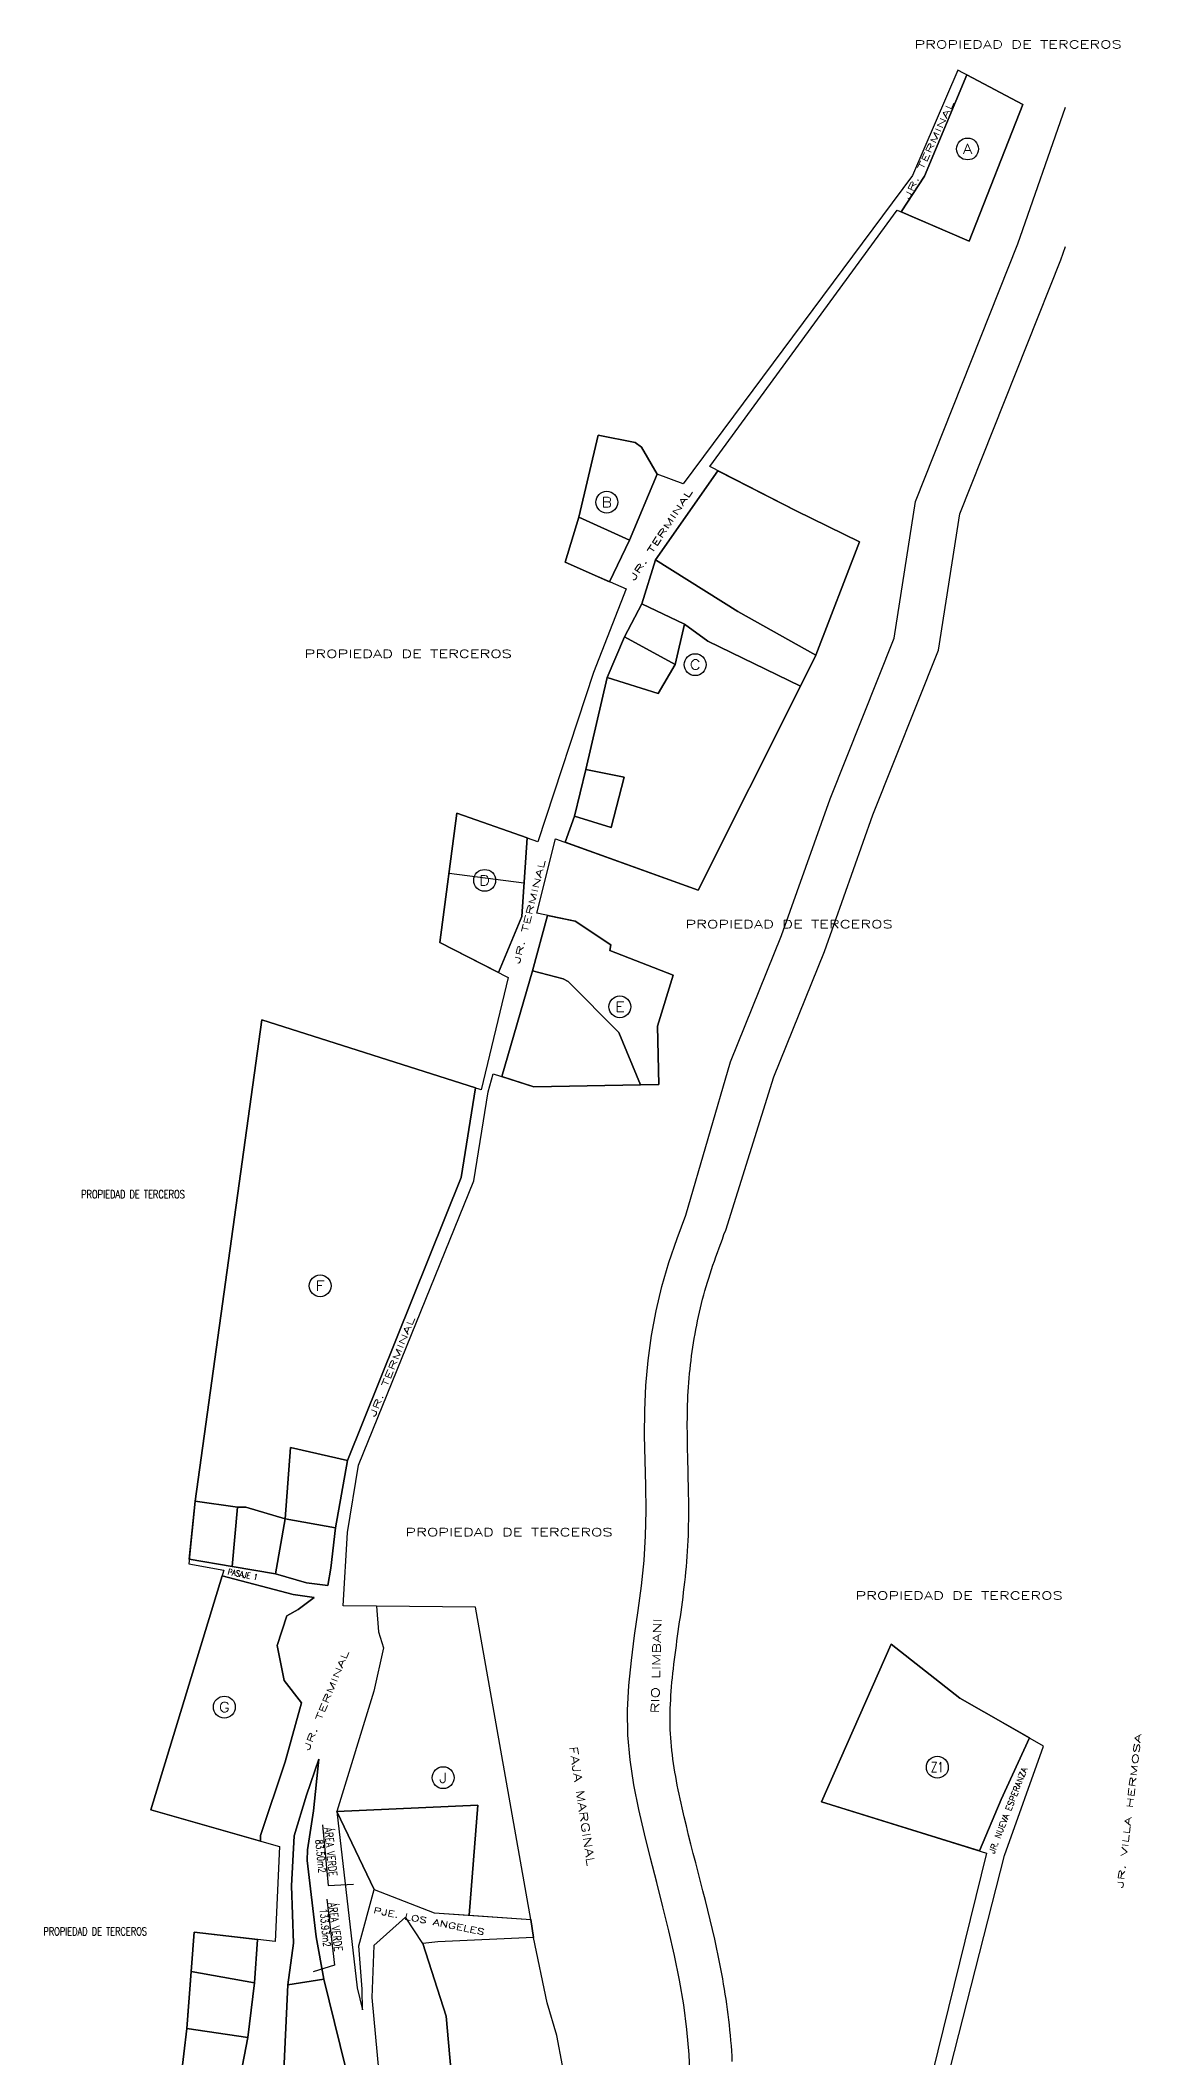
# Model space of a CAD drawing. Extents: x 425265 to 425664, y 8434748 to 8436646.
# Drawn here: x 425372.8 to 425579.2, y 8436267.5 to 8436645.7 of the extents above; entities that cross this region are included whole.
import ezdxf
from ezdxf.enums import TextEntityAlignment as Align

# ---------------------------------------------------------------- set-up
doc = ezdxf.new("R2010")
doc.units = 0
doc.header["$MEASUREMENT"] = 0
doc.layers.add('RASTER', color=7, linetype='CONTINUOUS')
doc.styles.add('ROMAND', font='romand.shx')
doc.styles.add('ROMANS', font='romans.shx')

msp = doc.modelspace()

# ---------------------------------------------------------------- linework, layer by layer
at = {"layer": 'RASTER'}
msp.add_line((425463.45, 8436487.63), (425449.41, 8436489.48), dxfattribs=at)
for points in [[(425474.94, 8436243.49), (425469.6, 8436271.63), (425467.77, 8436277.71), (425465.25, 8436290.01), (425464.76, 8436293.37), (425454.38, 8436351.91), (425429.54, 8436352.15), (425430.37, 8436365.94), (425432.45, 8436378.52), (425454.04, 8436431.85), (425456.73, 8436448.54), (425457.68, 8436451.89), (425465.3, 8436449.5), (425485.3, 8436449.86), (425488.7, 8436449.93), (425488.48, 8436460.87), (425491.42, 8436470.43), (425479.54, 8436475.06), (425479.73, 8436476.09), (425473.06, 8436480.51), (425465.85, 8436482.01), (425469.38, 8436496), (425496.07, 8436486.35), (425515.25, 8436524.61), (425518.16, 8436530.42), (425526.34, 8436551.65), (425514.48, 8436557.45), (425498.3, 8436565.76), (425533.39, 8436613.81), (425546.86, 8436608), (425556.96, 8436633.63), (425544.74, 8436640.1), (425536.24, 8436620.36), (425493.26, 8436562.55), (425488.42, 8436564.32), (425485.45, 8436569.41), (425484.27, 8436570.27), (425477.37, 8436571.68), (425473.74, 8436556.25), (425471.19, 8436547.82), (425482.59, 8436542.81), (425476.48, 8436527.18), (425466.03, 8436495.43), (425450.9, 8436500.8), (425447.7, 8436476.51), (425460.51, 8436469.95), (425455.46, 8436448.94), (425414.3, 8436462.01), (425401.82, 8436371.77), (425400.64, 8436360.06), (425407.22, 8436358.84), (425393.52, 8436313.94), (425417.61, 8436307.03), (425416.82, 8436289.21), (425401.63, 8436290.99), (425400.25, 8436272.9), (425399.12, 8436263.46)], [(425474.94, 8436243.49), (425469.6, 8436271.63), (425467.77, 8436277.71), (425465.25, 8436290.01), (425465.25, 8436290.01), (425464.76, 8436293.37), (425454.38, 8436351.91), (425435.83, 8436352.09), (425436.18, 8436347.3), (425437.11, 8436344.3), (425435.29, 8436336.15), (425428.36, 8436313.64), (425432.2, 8436280.56), (425433.22, 8436276.43), (425433.12, 8436280.28), (425432.5, 8436288.41), (425435.37, 8436298.98), (425446.6, 8436294.61), (425464.76, 8436293.37), (425465.25, 8436290.01), (425447.32, 8436289.17), (425444.48, 8436288.89), (425441.22, 8436293.81), (425435.29, 8436288.5), (425434.95, 8436278.71), (425436.59, 8436261.19)], [(425535.55, 8436235.04), (425553.52, 8436305.37), (425560.82, 8436325.88), (425545.17, 8436334.87), (425532.25, 8436344.97), (425519.24, 8436315.4), (425550.15, 8436305.81), (425532.89, 8436235.74)], [(425418.41, 8436263.69), (425419.21, 8436281.12), (425420.25, 8436288.95), (425419.87, 8436299.65), (425420.36, 8436309.03), (425422.72, 8436316.68), (425425.01, 8436323.4), (425423.99, 8436313.75), (425422.88, 8436306.43), (425422.85, 8436304.43), (425424.53, 8436290.13), (425425.92, 8436282.2), (425430.99, 8436261.62)]]:
    msp.add_lwpolyline(points, dxfattribs=at)
for points in [[(425556.96, 8436633.63), (425546.44, 8436639.2), (425538.54, 8436620.23), (425534.14, 8436613.49), (425546.86, 8436608)], [(425546.44, 8436639.2), (425556.96, 8436633.63), (425546.86, 8436608), (425534.14, 8436613.49), (425538.54, 8436620.23)], [(425477.37, 8436571.68), (425484.27, 8436570.27), (425485.45, 8436569.41), (425488.42, 8436564.32), (425483.26, 8436551.95), (425479.47, 8436544.18), (425471.19, 8436547.82), (425473.74, 8436556.25)], [(425488.42, 8436564.32), (425485.45, 8436569.41), (425484.27, 8436570.27), (425477.37, 8436571.68), (425473.74, 8436556.25), (425483.26, 8436551.95)], [(425499.8, 8436564.99), (425514.48, 8436557.45), (425526.34, 8436551.65), (425518.16, 8436530.42), (425515.25, 8436524.61), (425496.07, 8436486.35), (425471.19, 8436495.34), (425472.9, 8436500.2), (425475.03, 8436508.94), (425479.06, 8436526.23), (425482.31, 8436533.81), (425485.54, 8436540.03), (425488.08, 8436548.29)], [(425526.34, 8436551.65), (425514.48, 8436557.45), (425499.8, 8436564.99), (425488.08, 8436548.29), (425503.52, 8436538.56), (425518.16, 8436530.42)], [(425483.26, 8436551.95), (425473.74, 8436556.25), (425471.19, 8436547.82), (425479.47, 8436544.18)], [(425488.08, 8436548.29), (425485.54, 8436540.03), (425493.51, 8436536.19), (425497.88, 8436533.01), (425515.25, 8436524.61), (425518.16, 8436530.42), (425503.52, 8436538.56)], [(425493.51, 8436536.19), (425485.54, 8436540.03), (425482.31, 8436533.81), (425491.79, 8436528.63)], [(425475.03, 8436508.94), (425482.24, 8436507.52), (425479.78, 8436498.08), (425472.9, 8436500.2), (425471.19, 8436495.34), (425496.07, 8436486.35), (425515.25, 8436524.61), (425497.88, 8436533.01), (425493.51, 8436536.19), (425491.79, 8436528.63), (425488.59, 8436523.2), (425479.06, 8436526.23)], [(425482.31, 8436533.81), (425479.06, 8436526.23), (425488.59, 8436523.2), (425491.79, 8436528.63)], [(425482.24, 8436507.52), (425475.03, 8436508.94), (425472.9, 8436500.2), (425479.78, 8436498.08)], [(425464.04, 8436496.14), (425450.9, 8436500.8), (425447.7, 8436476.51), (425458.69, 8436470.88), (425463.03, 8436481.42)], [(425450.9, 8436500.8), (425464.04, 8436496.14), (425463.03, 8436481.42), (425458.69, 8436470.88), (425447.7, 8436476.51)], [(425467.87, 8436481.59), (425473.06, 8436480.51), (425479.73, 8436476.09), (425479.54, 8436475.06), (425491.42, 8436470.43), (425488.48, 8436460.87), (425488.7, 8436449.93), (425485.3, 8436449.86), (425465.3, 8436449.5), (425459.29, 8436451.39), (425465.03, 8436471.22)], [(425491.42, 8436470.43), (425479.54, 8436475.06), (425479.73, 8436476.09), (425473.06, 8436480.51), (425467.87, 8436481.59), (425465.03, 8436471.22), (425470.79, 8436469.72), (425471.72, 8436469.25), (425481.21, 8436459.64), (425485.3, 8436449.86), (425488.7, 8436449.93), (425488.48, 8436460.87)], [(425471.72, 8436469.25), (425470.79, 8436469.72), (425465.03, 8436471.22), (425459.29, 8436451.39), (425465.3, 8436449.5), (425485.3, 8436449.86), (425481.21, 8436459.64)], [(425414.3, 8436462.01), (425454.38, 8436449.28), (425451.69, 8436432.5), (425430.38, 8436379.42), (425428.13, 8436366.82), (425427.26, 8436359.22), (425426.67, 8436355.97), (425422.7, 8436356.46), (425416.89, 8436358.15), (425408.76, 8436359.54), (425400.73, 8436360.92), (425401.82, 8436371.77)], [(425401.82, 8436371.77), (425409.75, 8436370.7), (425411.3, 8436370.7), (425418.68, 8436368.5), (425419.7, 8436381.86), (425430.38, 8436379.42), (425451.69, 8436432.5), (425454.38, 8436449.28), (425414.3, 8436462.01)], [(425430.38, 8436379.42), (425419.7, 8436381.86), (425418.68, 8436368.5), (425428.13, 8436366.82)], [(425401.82, 8436371.77), (425400.73, 8436360.92), (425408.76, 8436359.54), (425409.75, 8436370.7)], [(425418.68, 8436368.5), (425411.3, 8436370.7), (425409.75, 8436370.7), (425408.76, 8436359.54), (425416.89, 8436358.15)], [(425427.26, 8436359.22), (425428.13, 8436366.82), (425418.68, 8436368.5), (425416.89, 8436358.15), (425422.7, 8436356.46), (425426.67, 8436355.97)], [(425393.52, 8436313.94), (425414.09, 8436308.04), (425414.1, 8436309.09), (425418.71, 8436322.94), (425421.75, 8436333.98), (425418.51, 8436338.17), (425417.18, 8436344.74), (425419.02, 8436350.29), (425421.14, 8436351.5), (425424.16, 8436353.73), (425420.2, 8436354.31), (425406.9, 8436357.79)], [(425406.9, 8436357.79), (425420.2, 8436354.31), (425424.16, 8436353.73), (425421.14, 8436351.5), (425419.02, 8436350.29), (425417.18, 8436344.74), (425418.51, 8436338.17), (425421.75, 8436333.98), (425418.71, 8436322.94), (425414.1, 8436309.09), (425414.09, 8436308.04), (425393.52, 8436313.94)], [(425436.18, 8436347.3), (425437.11, 8436344.3), (425435.29, 8436336.15), (425428.36, 8436313.64), (425454.79, 8436314.8), (425453.19, 8436294.16), (425464.76, 8436293.37), (425454.38, 8436351.91), (425435.83, 8436352.09)], [(425545.17, 8436334.87), (425532.25, 8436344.97), (425519.24, 8436315.4), (425548.8, 8436306.23), (425552.89, 8436315.85), (425558.18, 8436327.4)], [(425532.25, 8436344.97), (425545.17, 8436334.87), (425558.18, 8436327.4), (425552.89, 8436315.85), (425548.8, 8436306.23), (425519.24, 8436315.4)], [(425422.85, 8436304.43), (425422.88, 8436306.43), (425423.99, 8436313.75), (425425.01, 8436323.4), (425422.72, 8436316.68), (425420.36, 8436309.03), (425419.87, 8436299.65), (425420.25, 8436288.95), (425419.21, 8436281.12), (425425.92, 8436282.2), (425424.53, 8436290.13)], [(425435.37, 8436298.98), (425446.6, 8436294.61), (425453.19, 8436294.16), (425454.79, 8436314.8), (425428.36, 8436313.64)], [(425435.37, 8436298.98), (425428.36, 8436313.64), (425432.2, 8436280.56), (425433.22, 8436276.43), (425433.12, 8436280.28), (425432.5, 8436288.41)], [(425448.86, 8436275.23), (425444.48, 8436288.89), (425441.22, 8436293.81), (425435.29, 8436288.5), (425434.95, 8436278.71), (425436.59, 8436261.19), (425450.02, 8436262.53)], [(425401.63, 8436290.99), (425413.49, 8436289.6), (425412.93, 8436281.52), (425411.73, 8436271.24), (425409.67, 8436260.53), (425407.01, 8436249.91), (425405.47, 8436241.75), (425404.27, 8436235.72), (425403.03, 8436229.54), (425401.92, 8436223.75), (425392.68, 8436225.72), (425390.18, 8436225.75), (425382.83, 8436225.8), (425374.19, 8436226.35), (425374.15, 8436234.45), (425372.82, 8436234.69), (425372.82, 8436240.14), (425382.8, 8436239.45), (425392.51, 8436238.13), (425393.74, 8436244.31), (425395.87, 8436252.75), (425399.12, 8436263.46), (425400.25, 8436272.9), (425401.06, 8436283.62)], [(425413.49, 8436289.6), (425401.63, 8436290.99), (425401.06, 8436283.62), (425412.93, 8436281.52)], [(425469.6, 8436271.63), (425467.77, 8436277.71), (425465.25, 8436290.01), (425447.32, 8436289.17), (425444.48, 8436288.89), (425448.86, 8436275.23), (425450.02, 8436262.53), (425450.34, 8436249.83), (425453.66, 8436235), (425454.32, 8436227.08), (425477.35, 8436229.88), (425474.94, 8436243.49)], [(425412.93, 8436281.52), (425401.06, 8436283.62), (425400.25, 8436272.9), (425411.73, 8436271.24)], [(425425.92, 8436282.2), (425419.21, 8436281.12), (425418.41, 8436263.69), (425430.99, 8436261.62)], [(425411.73, 8436271.24), (425400.25, 8436272.9), (425399.12, 8436263.46), (425409.67, 8436260.53)]]:
    msp.add_lwpolyline(points, close=True, dxfattribs=at)
at = {"layer": 'RASTER', "color": 8}
for points in [[(425493.76, 8436425.41), (425502.14, 8436454.14), (425511.74, 8436477.87), (425520.81, 8436503.47), (425532.82, 8436533.59), (425536.82, 8436559.19), (425556.03, 8436607.52), (425564.92, 8436633.15)], [(425501.26, 8436422.61), (425510.25, 8436451.33), (425519.76, 8436474.83), (425528.83, 8436500.45), (425541.13, 8436531.32), (425545.13, 8436556.92), (425564.06, 8436604.54), (425564.92, 8436607.02)], [(425494.58, 8436263.33), (425494.41, 8436268.03), (425494, 8436272.71), (425493.39, 8436277.38), (425492.6, 8436282.02), (425491.67, 8436286.63), (425490.63, 8436291.21), (425489.5, 8436295.76), (425488.33, 8436300.3), (425487.16, 8436304.85), (425486.02, 8436309.41), (425484.96, 8436314), (425484.04, 8436318.62), (425483.33, 8436323.27), (425482.92, 8436327.93), (425482.86, 8436332.6), (425483.11, 8436337.26), (425483.58, 8436341.93), (425484.19, 8436346.6), (425484.85, 8436351.28), (425485.47, 8436355.95), (425485.96, 8436360.64), (425486.25, 8436365.32), (425486.33, 8436370.01), (425486.27, 8436374.7), (425486.16, 8436379.4), (425486.07, 8436384.09), (425486.09, 8436388.79), (425486.29, 8436393.49), (425486.71, 8436398.18), (425487.35, 8436402.85), (425488.21, 8436407.48), (425489.3, 8436412.06), (425490.62, 8436416.57), (425492.14, 8436421.01), (425493.76, 8436425.41)], [(425502.49, 8436266.74), (425502.45, 8436267.73), (425502.39, 8436268.71), (425502.32, 8436269.69), (425502.24, 8436270.67), (425502.16, 8436271.65), (425502.06, 8436272.63), (425501.96, 8436273.6), (425501.85, 8436274.57), (425501.73, 8436275.53), (425501.61, 8436276.49), (425501.47, 8436277.46), (425501.33, 8436278.41), (425501.19, 8436279.37), (425501.03, 8436280.32), (425500.87, 8436281.27), (425500.71, 8436282.21), (425500.54, 8436283.16), (425500.36, 8436284.1), (425500.18, 8436285.03), (425499.99, 8436285.97), (425499.8, 8436286.9), (425499.6, 8436287.83), (425499.2, 8436289.67), (425498.78, 8436291.51), (425498.35, 8436293.33), (425497.91, 8436295.14), (425497.46, 8436296.93), (425497, 8436298.71), (425496.55, 8436300.48), (425496.09, 8436302.24), (425495.64, 8436303.99), (425495.19, 8436305.73), (425494.75, 8436307.46), (425494.31, 8436309.18), (425493.89, 8436310.9), (425493.48, 8436312.61), (425493.08, 8436314.32), (425492.89, 8436315.17), (425492.71, 8436316.01), (425492.53, 8436316.85), (425492.36, 8436317.69), (425492.19, 8436318.52), (425492.04, 8436319.35), (425491.89, 8436320.18), (425491.75, 8436321), (425491.61, 8436321.82), (425491.49, 8436322.63), (425491.38, 8436323.44), (425491.27, 8436324.25), (425491.18, 8436325.05), (425491.1, 8436325.84), (425491.02, 8436326.64), (425490.97, 8436327.42), (425490.92, 8436328.2), (425490.88, 8436328.98), (425490.86, 8436329.76), (425490.85, 8436330.54), (425490.84, 8436331.33), (425490.85, 8436332.12), (425490.87, 8436332.92), (425490.91, 8436333.72), (425490.95, 8436334.54), (425490.99, 8436335.35), (425491.05, 8436336.17), (425491.12, 8436337), (425491.19, 8436337.84), (425491.27, 8436338.68), (425491.36, 8436339.52), (425491.46, 8436340.37), (425491.56, 8436341.23), (425491.66, 8436342.09), (425491.77, 8436342.96), (425491.89, 8436343.83), (425492.01, 8436344.71), (425492.13, 8436345.59), (425492.25, 8436346.48), (425492.38, 8436347.38), (425492.5, 8436348.28), (425492.63, 8436349.18), (425492.76, 8436350.09), (425492.89, 8436351.01), (425493.01, 8436351.93), (425493.14, 8436352.86), (425493.26, 8436353.79), (425493.38, 8436354.73), (425493.49, 8436355.67), (425493.6, 8436356.62), (425493.7, 8436357.58), (425493.8, 8436358.54), (425493.89, 8436359.51), (425493.98, 8436360.48), (425494.05, 8436361.45), (425494.12, 8436362.44), (425494.18, 8436363.42), (425494.22, 8436364.41), (425494.26, 8436365.38), (425494.29, 8436366.35), (425494.31, 8436367.32), (425494.32, 8436368.28), (425494.33, 8436369.24), (425494.33, 8436370.19), (425494.33, 8436371.14), (425494.32, 8436372.08), (425494.31, 8436373.01), (425494.29, 8436373.95), (425494.27, 8436374.87), (425494.25, 8436375.79), (425494.21, 8436377.62), (425494.16, 8436379.43), (425494.14, 8436380.33), (425494.12, 8436381.22), (425494.1, 8436382.1), (425494.09, 8436382.98), (425494.08, 8436383.86), (425494.07, 8436384.73), (425494.06, 8436385.6), (425494.06, 8436386.46), (425494.07, 8436387.31), (425494.08, 8436388.17), (425494.1, 8436389.01), (425494.12, 8436389.85), (425494.15, 8436390.69), (425494.19, 8436391.52), (425494.23, 8436392.36), (425494.29, 8436393.19), (425494.35, 8436394.03), (425494.42, 8436394.86), (425494.49, 8436395.7), (425494.58, 8436396.53), (425494.67, 8436397.36), (425494.76, 8436398.19), (425494.87, 8436399.02), (425494.98, 8436399.85), (425495.11, 8436400.67), (425495.23, 8436401.5), (425495.37, 8436402.32), (425495.51, 8436403.14), (425495.67, 8436403.96), (425495.82, 8436404.78), (425495.99, 8436405.6), (425496.17, 8436406.41), (425496.35, 8436407.22), (425496.54, 8436408.03), (425496.73, 8436408.84), (425496.94, 8436409.65), (425497.15, 8436410.45), (425497.37, 8436411.25), (425497.6, 8436412.04), (425497.84, 8436412.84), (425498.08, 8436413.63), (425498.33, 8436414.42), (425498.59, 8436415.21), (425498.86, 8436416.01), (425499.14, 8436416.82), (425499.42, 8436417.63), (425499.72, 8436418.44), (425500.02, 8436419.27), (425500.32, 8436420.09), (425500.63, 8436420.93), (425500.94, 8436421.76), (425501.26, 8436422.61)], [(425425.71, 8436311.09), (425426.78, 8436299.75), (425431.48, 8436300)], [(425426.53, 8436297.15), (425427.95, 8436284.78), (425423.96, 8436283.57)]]:
    msp.add_lwpolyline(points, dxfattribs=at)
at = {"layer": 'RASTER'}
for centre in [(425546.59, 8436625.31), (425478.97, 8436559.08), (425495.54, 8436528.63), (425456.08, 8436488.18), (425481.42, 8436464.48), (425425.26, 8436412.17), (425407.3, 8436333.19), (425540.92, 8436321.91), (425448.31, 8436319.95)]:
    msp.add_circle(centre, 2.05, dxfattribs=at)

# ---------------------------------------------------------------- texts
at = {"layer": 'RASTER', "style": 'ROMAND'}
for s, height, width, p in [('PROPIEDAD DE TERCEROS', 1.5, 1.5, (425556.06, 8436644.92)), ('A', 1.88, 1.2, (425546.59, 8436625.31)), ('B', 1.88, 1.2, (425478.97, 8436559.08)), ('PROPIEDAD DE TERCEROS', 1.5, 1.5, (425441.76, 8436530.66)), ('C', 1.88, 1.2, (425495.54, 8436528.63)), ('D', 1.88, 1.2, (425456.08, 8436488.18)), ('PROPIEDAD DE TERCEROS', 1.5, 1.5, (425513.14, 8436479.97)), ('E', 1.88, 1.2, (425481.42, 8436464.48)), ('PROPIEDAD DE TERCEROS', 1.5, 0.75, (425390.18, 8436429.34)), ('F', 1.88, 1.2, (425425.26, 8436412.17)), ('PROPIEDAD DE TERCEROS', 1.5, 1.5, (425460.65, 8436365.98)), ('PROPIEDAD DE TERCEROS', 1.5, 1.5, (425545, 8436354.1)), ('G', 1.88, 1.2, (425407.3, 8436333.19)), ('Z1', 1.875, 0.75, (425540.92, 8436321.91)), ('J', 1.88, 1.2, (425448.31, 8436319.95)), ('PROPIEDAD DE TERCEROS', 1.5, 0.75, (425383.09, 8436291.14))]:
    msp.add_text(s, height=height, dxfattribs=dict(at, width=width)).set_placement(p, align=Align.MIDDLE)
for s, height, rotation, width, p in [('JR. TERMINAL', 1.125, 65.1887, 2, (425535.66, 8436615.76)), ('JR. TERMINAL', 1.125, 56.9524, 2, (425484.13, 8436544.25)), ('JR. TERMINAL', 1.125, 75.9378, 2, (425462.59, 8436472.4)), ('JR. TERMINAL', 1.125, 68.0273, 2, (425435.5, 8436387.45)), ('PASAJE 1', 1.125, 348.7781, 0.75, (425407.89, 8436358.05)), ('RIO LIMBANI', 1.5, 88.4605, 1.5, (425488.73, 8436332)), ('JR. TERMINAL', 1.125, 68.0273, 2, (425423.14, 8436324.92)), ('JR. VILLA HERMOSA', 1.125, 83.21, 2, (425575.7, 8436299.11)), ('PJE. LOS ANGELES', 1.125, 348.7781, 1.5, (425435.16, 8436294.58))]:
    msp.add_text(s, height=height, rotation=rotation, dxfattribs=dict(at, width=width)).set_placement(p)
for s, rotation, width, p in [('FAJA MARGINAL', 278.6195, 1.5, (425474.37, 8436314.64)), ('ÁREA VERDE', 275.7133, 0.75, (425427.48, 8436306.06)), ('ÁREA VERDE', 277.2926, 0.75, (425428.38, 8436292.02))]:
    msp.add_text(s, height=1.5, rotation=rotation, dxfattribs=dict(at, width=width)).set_placement(p, align=Align.MIDDLE)
msp.add_text('JR. NUEVA ESPERANZA', height=1.125, rotation=68.7168, dxfattribs=at).set_placement((425551.59, 8436305.62))
at = {"layer": 'RASTER', "style": 'ROMANS', "width": 0.75}
for s, p in [('83.50m2', (425425.37, 8436305.23)), ('133.93m2', (425426.22, 8436291.82))]:
    msp.add_text(s, height=1.387, rotation=275.6785, dxfattribs=at).set_placement(p, align=Align.MIDDLE_CENTER)

doc.saveas('drawing.dxf')
